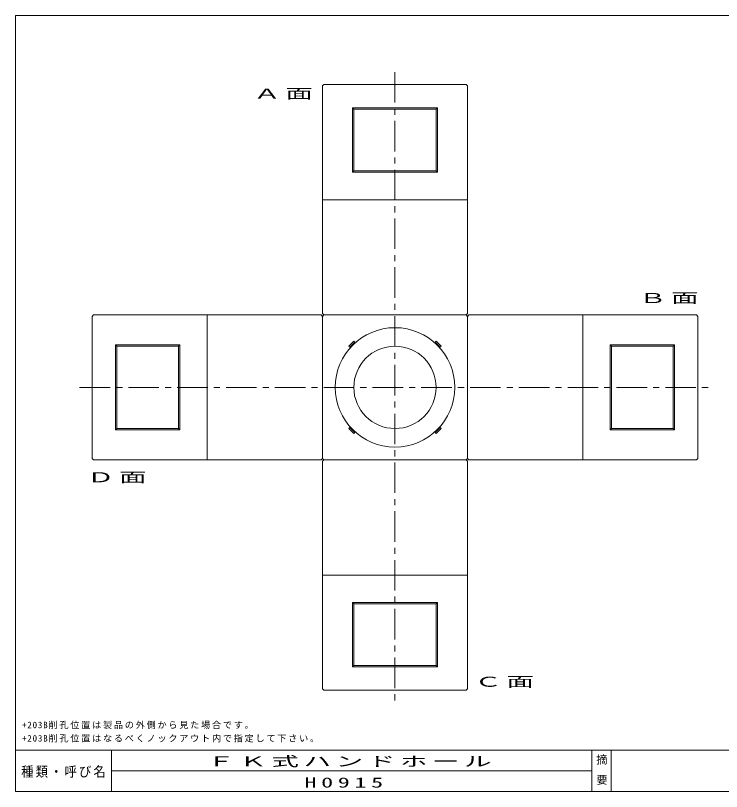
# Model space of a CAD drawing. Units: millimetres, scale not verified. Extents: x -4060 to 4060, y -2828 to 2828.
# Drawn here: x -4060 to 1083, y -2828 to 2828 of the extents above; entities that cross this region are included whole.
import ezdxf
from ezdxf.enums import TextEntityAlignment as Align

# ---------------------------------------------------------------- set-up
doc = ezdxf.new("R2010")
doc.units = ezdxf.units.MM
doc.header["$LTSCALE"] = 7
doc.linetypes.add('USER2', pattern=[50.8, 31.75, -6.35, 6.35, -6.35])
for name, color, linetype, lineweight in [('0-3_LATER', 7, 'Continuous', 18), ('0-4_CENTER', 7, 'USER2', 18), ('0-5_TXT', 7, 'Continuous', 18), ('0-7_LAYER', 7, 'Continuous', 18), ('0-A_NO', 7, 'Continuous', 18), ('0-C_CR', 7, 'Continuous', 18)]:
    doc.layers.add(name, color=color, linetype=linetype, lineweight=lineweight)
doc.styles.add('ＭＳ ゴシック', font='')
doc.styles.get('ＭＳ ゴシック').set_extended_font_data('MS Gothic')

msp = doc.modelspace()

# ---------------------------------------------------------------- linework, layer by layer
at = {"layer": '0-3_LATER'}
for points in [[(-1588.705, 446.336), (-1595.776, 453.407), (-1631.132, 418.052), (-1624.061, 410.981)], [(-966.451, 410.981), (-959.38, 418.052), (-994.736, 453.407), (-1001.807, 446.336)], [(-1624.061, -175.918), (-1631.132, -182.989), (-1595.776, -218.344), (-1588.705, -211.273)], [(-1001.807, -211.273), (-994.736, -218.344), (-959.38, -182.989), (-966.451, -175.918)]]:
    msp.add_lwpolyline(points, close=True, dxfattribs=at)
msp.add_circle((-1295.256, 117.532), 300, dxfattribs=at)
at = {"layer": '0-4_CENTER'}
for p, q in [((-1295.256, 2415.032), (-1295.256, -2179.968)), ((-3592.756, 117.532), (1002.244, 117.532))]:
    msp.add_line(p, q, dxfattribs=at)
at = {"layer": '0-7_LAYER'}
for p, q in [((-4060, -2527.5), (4060, -2527.5)), ((-3360, -2527.5), (-3360, -2827.5)), ((140, -2527.5), (140, -2827.5)), ((280, -2527.5), (280, -2827.5)), ((-3360, -2677.5), (140, -2677.5))]:
    msp.add_line(p, q, dxfattribs=at)
for points in [[(-4060, -2827.5), (-4060, 2827.5), (4060, 2827.5), (4060, -2827.5)], [(4060, -2827.5), (-4060, -2827.5), (-4060, 2827.5), (4060, 2827.5)], [(-777.756, 2325.032), (-1812.756, 2325.032), (-1822.756, 2315.032), (-1822.756, 1485.032), (-767.756, 1485.032), (-767.756, 2315.032)], [(-767.756, 1485.032), (-1822.756, 1485.032), (-1822.756, 655.032), (-1812.756, 645.032), (-777.756, 645.032), (-767.756, 655.032)], [(-3502.756, 635.032), (-3502.756, -399.968), (-3492.756, -409.968), (-2662.756, -409.968), (-2662.756, 645.032), (-3492.756, 645.032)], [(-2662.756, 645.032), (-2662.756, -409.968), (-1832.756, -409.968), (-1822.756, -399.968), (-1822.756, 635.032), (-1832.756, 645.032)], [(-1812.756, -409.968), (-777.756, -409.968), (-767.756, -399.968), (-767.756, 635.032), (-777.756, 645.032), (-1812.756, 645.032), (-1822.756, 635.032), (-1822.756, -399.968)], [(72.244, -409.968), (72.244, 645.032), (-757.756, 645.032), (-767.756, 635.032), (-767.756, -399.968), (-757.756, -409.968)], [(912.244, -399.968), (912.244, 635.032), (902.244, 645.032), (72.244, 645.032), (72.244, -409.968), (902.244, -409.968)], [(-1822.756, -1249.968), (-767.756, -1249.968), (-767.756, -419.968), (-777.756, -409.968), (-1812.756, -409.968), (-1822.756, -419.968)], [(-1812.756, -2089.968), (-777.756, -2089.968), (-767.756, -2079.968), (-767.756, -1249.968), (-1822.756, -1249.968), (-1822.756, -2079.968)]]:
    msp.add_lwpolyline(points, close=True, dxfattribs=at)
at = {"layer": '0-A_NO'}
for p, q in [((-1595.256, 2145.032), (-1605.256, 2155.032)), ((-995.256, 2145.032), (-985.256, 2155.032)), ((-1595.256, 1695.032), (-1605.256, 1685.032)), ((-3322.756, 417.532), (-3332.756, 427.532)), ((282.244, 417.532), (272.244, 427.532)), ((732.244, 417.532), (742.244, 427.532)), ((-3322.756, -182.468), (-3332.756, -192.468)), ((-2872.756, -182.468), (-2862.756, -192.468)), ((732.244, -182.468), (742.244, -192.468)), ((-1605.256, -1449.968), (-1595.256, -1459.968)), ((-995.256, -1459.968), (-985.256, -1449.968)), ((-1595.256, -1909.968), (-1605.256, -1919.968)), ((-995.256, -1909.968), (-985.256, -1919.968))]:
    msp.add_line(p, q, dxfattribs=at)
for points in [[(-985.256, 1685.032), (-1605.256, 1685.032), (-1605.256, 2155.032), (-985.256, 2155.032)], [(-2862.756, 427.532), (-2862.756, -192.468), (-3332.756, -192.468), (-3332.756, 427.532)], [(272.244, -192.468), (272.244, 427.532), (742.244, 427.532), (742.244, -192.468)], [(-1605.256, -1449.968), (-985.256, -1449.968), (-985.256, -1919.968), (-1605.256, -1919.968)], [(-1595.256, -1459.968), (-995.256, -1459.968), (-995.256, -1909.968), (-1595.256, -1909.968)]]:
    msp.add_lwpolyline(points, close=True, dxfattribs=at)
for points in [[(-985.256, 1685.032), (-995.256, 1695.032), (-1595.256, 1695.032), (-1595.256, 2145.032), (-995.256, 2145.032), (-995.256, 1695.032)], [(-2862.756, 427.532), (-2872.756, 417.532), (-2872.756, -182.468), (-3322.756, -182.468), (-3322.756, 417.532), (-2872.756, 417.532)], [(272.244, -192.468), (282.244, -182.468), (282.244, 417.532), (732.244, 417.532), (732.244, -182.468), (282.244, -182.468)]]:
    msp.add_lwpolyline(points, dxfattribs=at)
at = {"layer": '0-C_CR'}
msp.add_circle((-1295.256, 117.532), 435, dxfattribs=at)

# ---------------------------------------------------------------- texts
at = {"layer": '0-5_TXT', "attachment_point": 7, "style": 'ＭＳ ゴシック'}
for s, insert, char_height in [('\\T1.17;\\W2;Ａ面', (-2327.504, 2214.091), 73.31), ('\\T1.17;\\W2;Ｂ面', (482.564, 724.051), 73.31), ('\\T1.17;\\W2;Ｄ面', (-3539.743, -582.321), 73.31), ('\\T1.17;\\W2;Ｃ面', (-716.342, -2072.361), 73.31), ('\\T1.19;+203B削孔位置は製品の外側から見た場合です。', (-4012.497, -2372.089), 47.65), ('\\T1.19;+203B削孔位置はなるべくノックアウト内で指定して下さい。', (-4012.497, -2469.589), 47.65), ('\\T1.17;\\W2;ＦＫ式ハンドホール', (-2663.333, -2652.5), 73.31), ('\\T1.39;\\W1.75;H0915', (-1954.492, -2800.095), 73.31)]:
    msp.add_mtext(s, dxfattribs=dict(at, insert=insert, char_height=char_height))
at = {"layer": '0-7_LAYER', "style": 'ＭＳ ゴシック'}
for s, p in [('摘', (171.905, -2642.5)), ('要', (172.667, -2789.833))]:
    msp.add_text(s, height=58.65, dxfattribs=at).set_placement(p, align=Align.BOTTOM_LEFT)
at = {"layer": '0-7_LAYER', "insert": (-4019, -2727.5), "char_height": 73.31, "attachment_point": 7, "style": 'ＭＳ ゴシック'}
msp.add_mtext('\\T1.17;\\W0.9;種類・呼び名', dxfattribs=at)

doc.saveas('drawing.dxf')
